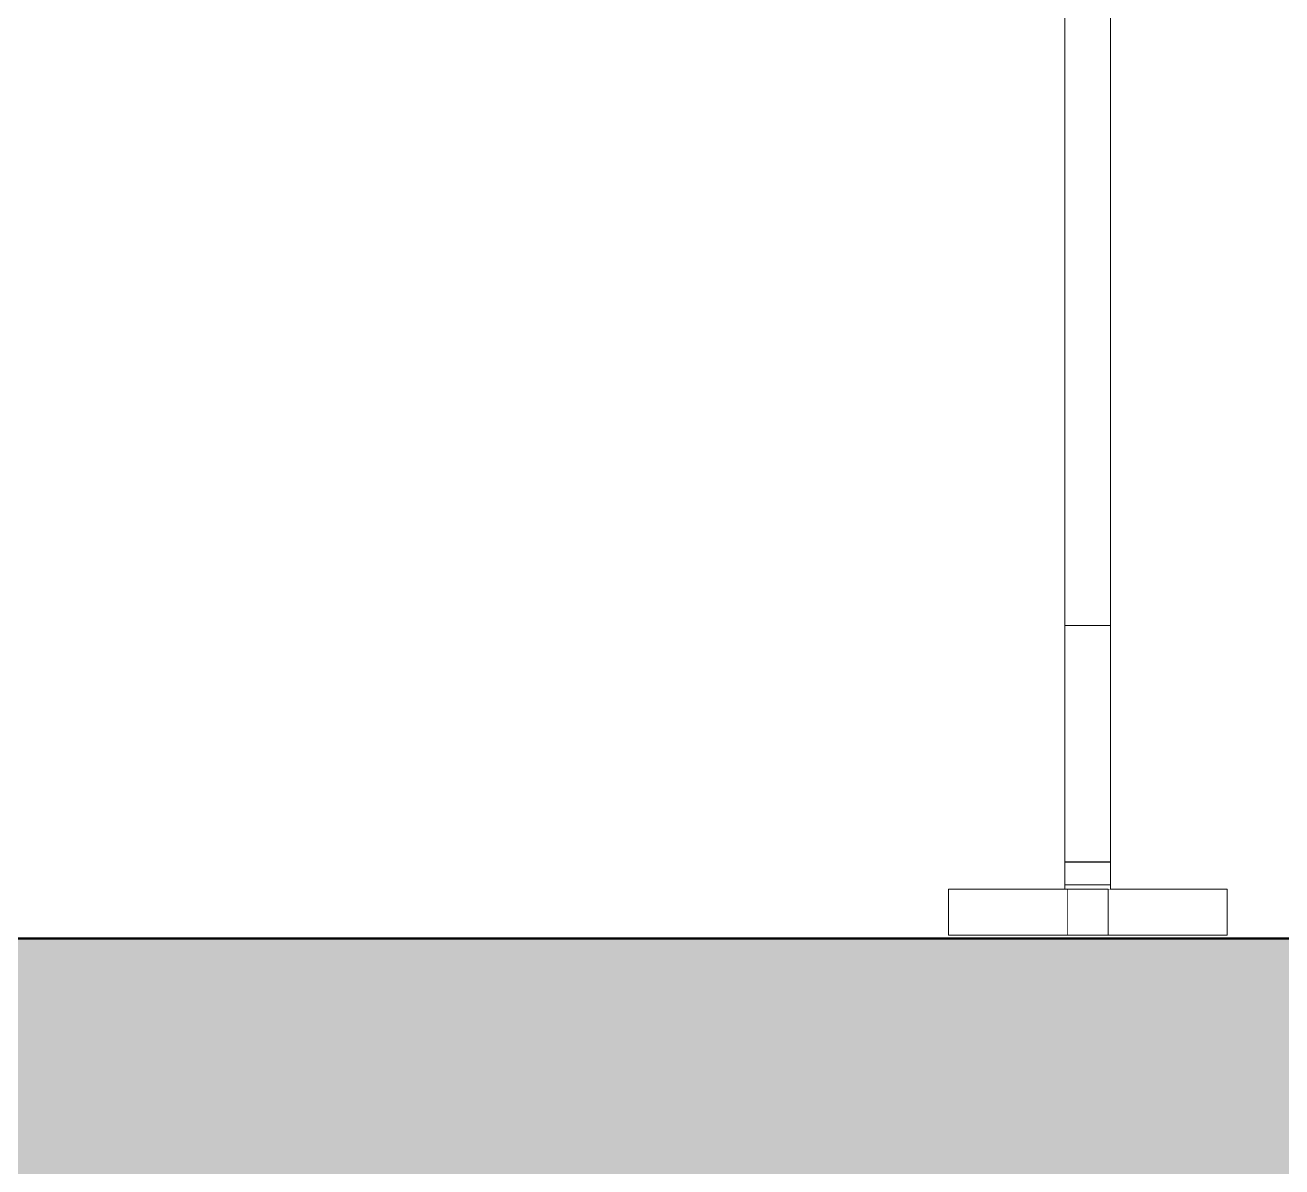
# Model space of a CAD drawing. Header units: millimetres. Extents: x -46169 to 237885, y -84465 to 18123.
# Drawn here: x 120257.1 to 120532.2, y -81003.1 to -80753.2 of the extents above; entities that cross this region are included whole.
import ezdxf

# ---------------------------------------------------------------- set-up
doc = ezdxf.new("R2010")
doc.units = ezdxf.units.MM
doc.header["$MEASUREMENT"] = 0
doc.linetypes.add('Wipeout_Contour', pattern=[1000, 0, -1000])
doc.layers.add('New_A-20-M_Floor_Slab', color=7, linetype='Continuous')
doc.layers.add('New_A-35-M_FFE_Fixed', color=7, linetype='Continuous')
doc.layers.add('New_A-20-M_Floor_Slab_Pen_No__29', color=7, linetype='Continuous', lineweight=50, true_color=0x2a2a2a)
doc.layers.add('New_A-20-M_Floor_Slab_Pen_No__81', color=7, linetype='Continuous', lineweight=20, true_color=0x6a6a6a)
doc.layers.add('New_A-35-M_FFE_Fixed_Pen_No__1', color=7, linetype='Continuous', lineweight=13)

# ---------------------------------------------------------------- blocks, each defined once
blk = doc.blocks.new('Section Elem_4_2', base_point=(64459.15, -84332.61))
at = {"color": 254, "linetype": 'Wipeout_Contour', "lineweight": 0, "ltscale": 25429937.22512363}
blk.add_wipeout([(110238.31, -80783.86), (110303.02, -80783.86), (110303.02, -80952.86), (110238.31, -80952.86), (110238.31, -80953.11), (121390.86, -80953.11), (121390.86, -80952.86), (121326.16, -80952.86), (121326.16, -80783.86), (121390.86, -80783.86), (121390.86, -80715.11), (121319.73, -80715.11), (121319.73, -80952.36), (121284.73, -80952.36), (121284.73, -80942.36), (121309.73, -80942.36), (121309.73, -80715.11), (121044.73, -80715.11), (121044.73, -80952.36), (121009.73, -80952.36), (121009.73, -80942.36), (121034.73, -80942.36), (121034.73, -80715.11), (120494.73, -80715.11), (120494.73, -80942.36), (120520.23, -80942.36), (120520.23, -80952.36), (120459.23, -80952.36), (120459.23, -80942.36), (120484.73, -80942.36), (120484.73, -80715.11), (119944.73, -80715.11), (119944.73, -80942.36), (119969.73, -80942.36), (119969.73, -80952.36), (119909.73, -80952.36), (119909.73, -80942.36), (119934.73, -80942.36), (119934.73, -80715.11), (119394.73, -80715.11), (119394.73, -80942.36), (119420.23, -80942.36), (119420.23, -80952.36), (119359.23, -80952.36), (119359.23, -80942.36), (119384.73, -80942.36), (119384.73, -80715.11), (118844.73, -80715.11), (118844.73, -80942.36), (118869.73, -80942.36), (118869.73, -80952.36), (118809.73, -80952.36), (118809.73, -80942.36), (118834.73, -80942.36), (118834.73, -80715.11), (118294.73, -80715.11), (118294.73, -80942.36), (118320.23, -80942.36), (118320.23, -80952.36), (118259.23, -80952.36), (118259.23, -80942.36), (118284.73, -80942.36), (118284.73, -80715.11), (117744.73, -80715.11), (117744.73, -80942.36), (117769.73, -80942.36), (117769.73, -80952.36), (117709.73, -80952.36), (117709.73, -80942.36), (117734.73, -80942.36), (117734.73, -80715.11), (117194.73, -80715.11), (117194.73, -80942.36), (117220.23, -80942.36), (117220.23, -80952.36), (117159.73, -80952.36), (117159.73, -80942.36), (117184.73, -80942.36), (117184.73, -80715.11), (116644.73, -80715.11), (116644.73, -80942.36), (116670.23, -80942.36), (116670.23, -80952.36), (116609.23, -80952.36), (116609.23, -80942.36), (116634.73, -80942.36), (116634.73, -80715.11), (116094.73, -80715.11), (116094.73, -80942.36), (116119.73, -80942.36), (116119.73, -80952.36), (116059.73, -80952.36), (116059.73, -80942.36), (116084.73, -80942.36), (116084.73, -80715.11), (115544.73, -80715.11), (115544.73, -80942.36), (115570.23, -80942.36), (115570.23, -80952.36), (115509.23, -80952.36), (115509.23, -80942.36), (115534.73, -80942.36), (115534.73, -80715.11), (114994.73, -80715.11), (114994.73, -80942.36), (115019.73, -80942.36), (115019.73, -80952.36), (114959.73, -80952.36), (114959.73, -80942.36), (114984.73, -80942.36), (114984.73, -80715.11), (114444.73, -80715.11), (114444.73, -80942.36), (114470.23, -80942.36), (114470.23, -80952.36), (114409.23, -80952.36), (114409.23, -80942.36), (114434.73, -80942.36), (114434.73, -80715.11), (113894.73, -80715.11), (113894.73, -80942.36), (113919.73, -80942.36), (113919.73, -80952.36), (113859.73, -80952.36), (113859.73, -80942.36), (113884.73, -80942.36), (113884.73, -80715.11), (113344.73, -80715.11), (113344.73, -80942.36), (113370.23, -80942.36), (113370.23, -80952.36), (113309.73, -80952.36), (113309.73, -80942.36), (113334.73, -80942.36), (113334.73, -80715.11), (112794.73, -80715.11), (112794.73, -80942.36), (112820.23, -80942.36), (112820.23, -80952.36), (112759.73, -80952.36), (112759.73, -80942.36), (112784.73, -80942.36), (112784.73, -80715.11), (112244.73, -80715.11), (112244.73, -80942.36), (112270.23, -80942.36), (112270.23, -80952.36), (112209.73, -80952.36), (112209.73, -80942.36), (112234.73, -80942.36), (112234.73, -80715.11), (111694.73, -80715.11), (111694.73, -80942.36), (111720.23, -80942.36), (111720.23, -80952.36), (111659.73, -80952.36), (111659.73, -80942.36), (111684.73, -80942.36), (111684.73, -80715.11), (111144.73, -80715.11), (111144.73, -80942.36), (111170.23, -80942.36), (111170.23, -80952.36), (111109.23, -80952.36), (111109.23, -80942.36), (111134.73, -80942.36), (111134.73, -80715.11), (110594.73, -80715.11), (110594.73, -80942.36), (110619.73, -80942.36), (110619.73, -80952.36), (110584.73, -80952.36), (110584.73, -80715.11), (110319.73, -80715.11), (110319.73, -80942.36), (110344.73, -80942.36), (110344.73, -80952.36), (110309.73, -80952.36), (110309.73, -80715.11), (110238.31, -80715.11)], dxfattribs=at).dxf.layer = 'New_A-20-M_Floor_Slab'
blk = doc.blocks.new('Section Elem_22_2', base_point=(64459.15, -84332.61))
at = {"color": 254, "linetype": 'Wipeout_Contour', "lineweight": 0, "ltscale": 580596.7336}
blk.add_wipeout([(120484.73, -80935.04), (120484.73, -80935.4), (120494.73, -80935.4), (120494.73, -80935.04)], dxfattribs=at).dxf.layer = 'New_A-35-M_FFE_Fixed'
at = {"color": 254, "linetype": 'Wipeout_Contour', "lineweight": 0, "ltscale": 580666.975142}
blk.add_wipeout([(120485.23, -80952.36), (120520.23, -80952.36), (120520.23, -80942.36), (120485.23, -80942.36)], dxfattribs=at).dxf.layer = 'New_A-35-M_FFE_Fixed'
at = {"layer": 'New_A-35-M_FFE_Fixed_Pen_No__1', "linetype": 'Continuous'}
for p, q in [((120485.23, -80952.36), (120485.23, -80942.36)), ((120520.23, -80942.36), (120494.23, -80942.36)), ((120520.23, -80952.36), (120520.23, -80942.36)), ((120520.23, -80952.36), (120494.23, -80952.36))]:
    blk.add_line(p, q, dxfattribs=at)
at = {"color": 254, "linetype": 'Wipeout_Contour', "lineweight": 0, "ltscale": 580599.420547}
blk.add_wipeout([(120484.73, -80936.45), (120494.73, -80936.45), (120494.73, -80936.39), (120484.73, -80936.39)], dxfattribs=at).dxf.layer = 'New_A-35-M_FFE_Fixed'
blk = doc.blocks.new('Section Elem_23_2', base_point=(64459.15, -84332.61))
at = {"color": 254, "linetype": 'Wipeout_Contour', "lineweight": 0, "ltscale": 580224.859994}
blk.add_wipeout([(120484.73, -80651.97), (120484.73, -80884.65), (120494.73, -80884.65), (120494.73, -80651.97)], dxfattribs=at).dxf.layer = 'New_A-35-M_FFE_Fixed'
at = {"color": 254, "linetype": 'Wipeout_Contour', "lineweight": 0, "ltscale": 580518.250572}
blk.add_wipeout([(120484.73, -80904.95), (120494.73, -80904.95), (120494.73, -80895.1), (120484.73, -80895.1)], dxfattribs=at).dxf.layer = 'New_A-35-M_FFE_Fixed'
at = {"color": 254, "linetype": 'Wipeout_Contour', "lineweight": 0, "ltscale": 580557.78225}
blk.add_wipeout([(120494.73, -80921.62), (120494.73, -80913.88), (120484.73, -80913.88), (120484.73, -80921.62)], dxfattribs=at).dxf.layer = 'New_A-35-M_FFE_Fixed'
at = {"color": 254, "linetype": 'Wipeout_Contour', "lineweight": 0, "ltscale": 580585.610992}
blk.add_wipeout([(120494.73, -80932.55), (120494.73, -80927.91), (120484.73, -80927.91), (120484.73, -80932.55)], dxfattribs=at).dxf.layer = 'New_A-35-M_FFE_Fixed'
at = {"color": 254, "linetype": 'Wipeout_Contour', "lineweight": 0, "ltscale": 580601.845727}
blk.add_wipeout([(120494.73, -80937.82), (120494.73, -80937.2), (120484.73, -80937.2), (120484.73, -80937.82)], dxfattribs=at).dxf.layer = 'New_A-35-M_FFE_Fixed'
at = {"color": 254, "linetype": 'Wipeout_Contour', "lineweight": 0, "ltscale": 580565.705737}
blk.add_wipeout([(120459.23, -80952.36), (120485.23, -80952.36), (120485.23, -80942.36), (120459.23, -80942.36)], dxfattribs=at).dxf.layer = 'New_A-35-M_FFE_Fixed'
at = {"layer": 'New_A-35-M_FFE_Fixed_Pen_No__1', "linetype": 'Continuous'}
for q in [(120459.23, -80942.36), (120494.23, -80952.36)]:
    blk.add_line((120459.23, -80952.36), q, dxfattribs=at)
at = {"color": 254, "linetype": 'Wipeout_Contour', "lineweight": 0, "ltscale": 580495.622562}
blk.add_wipeout([(120494.73, -80895.1), (120494.73, -80884.65), (120484.73, -80884.65), (120484.73, -80895.1)], dxfattribs=at).dxf.layer = 'New_A-35-M_FFE_Fixed'
at = {"color": 254, "linetype": 'Wipeout_Contour', "lineweight": 0, "ltscale": 580539.19374}
blk.add_wipeout([(120494.73, -80913.88), (120494.73, -80904.95), (120484.73, -80904.95), (120484.73, -80913.88)], dxfattribs=at).dxf.layer = 'New_A-35-M_FFE_Fixed'
at = {"color": 254, "linetype": 'Wipeout_Contour', "lineweight": 0, "ltscale": 580573.421464}
blk.add_wipeout([(120484.73, -80927.91), (120494.73, -80927.91), (120494.73, -80921.62), (120484.73, -80921.62)], dxfattribs=at).dxf.layer = 'New_A-35-M_FFE_Fixed'
at = {"color": 254, "linetype": 'Wipeout_Contour', "lineweight": 0, "ltscale": 580593.56033}
blk.add_wipeout([(120494.73, -80932.55), (120484.73, -80932.55), (120484.73, -80935.04), (120494.73, -80935.04)], dxfattribs=at).dxf.layer = 'New_A-35-M_FFE_Fixed'
at = {"color": 254, "linetype": 'Wipeout_Contour', "lineweight": 0, "ltscale": 580600.63698}
blk.add_wipeout([(120494.73, -80937.2), (120494.73, -80936.74), (120484.73, -80936.74), (120484.73, -80937.2)], dxfattribs=at).dxf.layer = 'New_A-35-M_FFE_Fixed'
at = {"layer": 'New_A-35-M_FFE_Fixed_Pen_No__1', "linetype": 'Continuous'}
for p, q in [((120484.73, -80884.65), (120484.73, -80651.97)), ((120494.73, -80884.65), (120494.73, -80651.97)), ((120494.73, -80884.65), (120484.73, -80884.65)), ((120484.73, -80895.1), (120484.73, -80884.65)), ((120494.73, -80895.1), (120494.73, -80884.65)), ((120484.73, -80904.95), (120484.73, -80895.1)), ((120494.73, -80904.95), (120494.73, -80895.1)), ((120484.73, -80913.88), (120484.73, -80904.95)), ((120494.73, -80913.88), (120494.73, -80904.95)), ((120484.73, -80921.62), (120484.73, -80913.88)), ((120494.73, -80921.62), (120494.73, -80913.88)), ((120484.73, -80927.91), (120484.73, -80921.62)), ((120494.73, -80927.91), (120494.73, -80921.62)), ((120484.73, -80932.55), (120484.73, -80927.91)), ((120494.73, -80932.55), (120494.73, -80927.91))]:
    blk.add_line(p, q, dxfattribs=at)
at = {"color": 254, "linetype": 'Wipeout_Contour', "lineweight": 0, "ltscale": 580603.384177}
blk.add_wipeout([(120484.73, -80938.58), (120494.73, -80938.58), (120494.73, -80937.82), (120484.73, -80937.82)], dxfattribs=at).dxf.layer = 'New_A-35-M_FFE_Fixed'
at = {"color": 254, "linetype": 'Wipeout_Contour', "lineweight": 0, "ltscale": 580599.804383}
blk.add_wipeout([(120494.73, -80936.74), (120494.73, -80936.45), (120484.73, -80936.45), (120484.73, -80936.74)], dxfattribs=at).dxf.layer = 'New_A-35-M_FFE_Fixed'
at = {"color": 254, "linetype": 'Wipeout_Contour', "lineweight": 0, "ltscale": 580605.193216}
blk.add_wipeout([(120494.73, -80939.44), (120494.73, -80938.58), (120484.73, -80938.58), (120484.73, -80939.44)], dxfattribs=at).dxf.layer = 'New_A-35-M_FFE_Fixed'
at = {"color": 254, "linetype": 'Wipeout_Contour', "lineweight": 0, "ltscale": 580598.203539}
blk.add_wipeout([(120494.73, -80936.36), (120494.73, -80935.4), (120484.73, -80935.4), (120484.73, -80936.36)], dxfattribs=at).dxf.layer = 'New_A-35-M_FFE_Fixed'
at = {"color": 254, "linetype": 'Wipeout_Contour', "lineweight": 0, "ltscale": 580607.203325}
blk.add_wipeout([(120494.73, -80940.38), (120494.73, -80939.44), (120484.73, -80939.44), (120484.73, -80940.38)], dxfattribs=at).dxf.layer = 'New_A-35-M_FFE_Fixed'
at = {"layer": 'New_A-35-M_FFE_Fixed_Pen_No__1', "linetype": 'Continuous'}
for p, q in [((120484.73, -80938.58), (120484.73, -80937.82)), ((120494.73, -80938.58), (120494.73, -80937.82))]:
    blk.add_line(p, q, dxfattribs=at)
at = {"color": 254, "linetype": 'Wipeout_Contour', "lineweight": 0, "ltscale": 580599.313661}
blk.add_wipeout([(120494.73, -80936.39), (120494.73, -80936.36), (120484.73, -80936.36), (120484.73, -80936.39)], dxfattribs=at).dxf.layer = 'New_A-35-M_FFE_Fixed'
at = {"color": 254, "linetype": 'Wipeout_Contour', "lineweight": 0, "ltscale": 580611.540403}
blk.add_wipeout([(120494.73, -80942.36), (120494.73, -80941.36), (120484.73, -80941.36), (120484.73, -80942.36)], dxfattribs=at).dxf.layer = 'New_A-35-M_FFE_Fixed'
at = {"layer": 'New_A-35-M_FFE_Fixed_Pen_No__1', "linetype": 'Continuous'}
for p, q in [((120484.73, -80935.4), (120484.73, -80932.55)), ((120494.73, -80935.4), (120494.73, -80932.55)), ((120484.73, -80936.36), (120484.73, -80935.4)), ((120494.73, -80936.36), (120494.73, -80935.4)), ((120494.73, -80936.36), (120484.73, -80936.36)), ((120484.73, -80936.45), (120484.73, -80936.36)), ((120484.73, -80936.74), (120484.73, -80936.45)), ((120484.73, -80937.2), (120484.73, -80936.74)), ((120484.73, -80937.82), (120484.73, -80937.2)), ((120494.73, -80936.45), (120494.73, -80936.36)), ((120494.73, -80936.74), (120494.73, -80936.45)), ((120494.73, -80937.2), (120494.73, -80936.74)), ((120494.73, -80937.82), (120494.73, -80937.2))]:
    blk.add_line(p, q, dxfattribs=at)
at = {"color": 254, "linetype": 'Wipeout_Contour', "lineweight": 0, "ltscale": 580609.337263}
blk.add_wipeout([(120494.73, -80941.36), (120494.73, -80940.38), (120484.73, -80940.38), (120484.73, -80941.36)], dxfattribs=at).dxf.layer = 'New_A-35-M_FFE_Fixed'
at = {"layer": 'New_A-35-M_FFE_Fixed_Pen_No__1', "linetype": 'Continuous'}
for p, q in [((120484.73, -80939.44), (120484.73, -80938.58)), ((120494.73, -80939.44), (120494.73, -80938.58)), ((120484.73, -80940.38), (120484.73, -80939.44)), ((120484.73, -80941.36), (120484.73, -80940.38)), ((120494.73, -80941.36), (120484.73, -80941.36)), ((120484.73, -80942.36), (120484.73, -80941.36)), ((120494.73, -80940.38), (120494.73, -80939.44)), ((120494.73, -80941.36), (120494.73, -80940.38)), ((120494.73, -80942.36), (120494.73, -80941.36)), ((120459.23, -80942.36), (120494.23, -80942.36)), ((120494.23, -80952.36), (120494.23, -80942.36))]:
    blk.add_line(p, q, dxfattribs=at)
blk = doc.blocks.new('Section Elem_58_2', base_point=(64459.15, -84332.61))
at = {"layer": 'New_A-20-M_Floor_Slab_Pen_No__81', "linetype": 'Continuous', "lineweight": 0, "true_color": 0x353535}
blk.add_hatch(color=250, dxfattribs=at).paths.add_polyline_path([(121199.2, -80953.11), (110429.97, -80953.11), (110429.97, -81053.11), (121199.2, -81053.11)])
at = {"layer": 'New_A-20-M_Floor_Slab_Pen_No__29', "linetype": 'Continuous'}
blk.add_line((121199.2, -80953.11), (110429.97, -80953.11), dxfattribs=at)

msp = doc.modelspace()

# ---------------------------------------------------------------- block references
at = {"layer": 'New_A-20-M_Floor_Slab'}
msp.add_blockref('Section Elem_4_2', (64459.15, -84332.61), dxfattribs=at)

# ---------------------------------------------------------------- next in the draw order: block references
at = {"layer": 'New_A-35-M_FFE_Fixed'}
msp.add_blockref('Section Elem_22_2', (64459.15, -84332.61), dxfattribs=at)

# ---------------------------------------------------------------- next in the draw order: block references
msp.add_blockref('Section Elem_23_2', (64459.15, -84332.61), dxfattribs=at)

# ---------------------------------------------------------------- next in the draw order: block references
at = {"layer": 'New_A-20-M_Floor_Slab'}
msp.add_blockref('Section Elem_58_2', (64459.15, -84332.61), dxfattribs=at)

doc.saveas('drawing.dxf')
